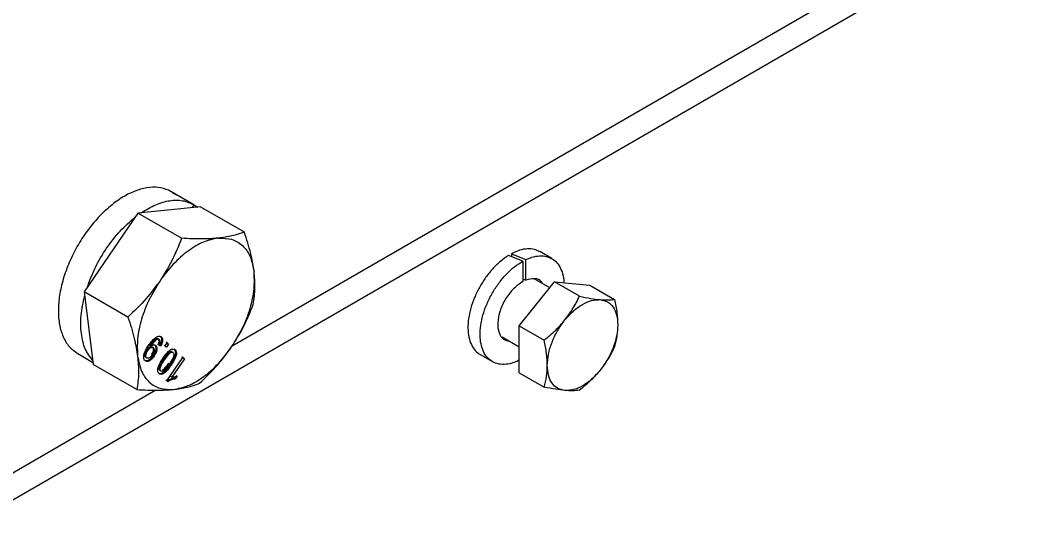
# Model space of a CAD drawing. Header units: millimetres. Extents: x 1293 to 41893, y 1011 to 26911.
# Drawn here: x 6624.5 to 6744.7, y 21828 to 21890.2 of the extents above; entities that cross this region are included whole.
import ezdxf

# ---------------------------------------------------------------- set-up
doc = ezdxf.new("R2010")
doc.units = ezdxf.units.MM
doc.header["$LTSCALE"] = 50
doc.layers.add('MAQUINAS', color=11, linetype='Continuous')

msp = doc.modelspace()

# ---------------------------------------------------------------- linework, layer by layer
at = {"layer": 'MAQUINAS', "linetype": 'Continuous', "lineweight": 25}
for p, q in [((6900.3540004, 21992.2096036), (6471.7441187, 21744.7783856)), ((6728.0509321, 21896.0067919), (6650.046661, 21850.9758847)), ((6645.4390659, 21867.9868899), (6642.3876144, 21869.7293682)), ((6642.8716778, 21869.4631475), (6643.3371712, 21869.1871403)), ((6646.2505329, 21867.7423205), (6638.7023194, 21866.9796757)), ((6645.4390659, 21867.9868899), (6645.2422486, 21867.640447)), ((6645.4195025, 21867.952454), (6645.8947279, 21867.6706764)), ((6646.2505329, 21867.7423205), (6651.5115271, 21864.7052132)), ((6638.7023194, 21866.9796757), (6632.232224, 21857.4933699)), ((6643.9633136, 21863.9425684), (6638.7023194, 21866.9796757)), ((6688.5473174, 21861.4942169), (6687.0859634, 21862.3378386)), ((6685.0462174, 21861.1836468), (6683.3271873, 21861.8754627)), ((6683.7019539, 21862.0912418), (6683.7019539, 21861.7246396)), ((6683.7019539, 21862.0912418), (6685.420984, 21861.3773438)), ((6685.0462174, 21861.1836468), (6685.0462174, 21858.7280912)), ((6685.420984, 21858.9052172), (6685.420984, 21861.3773438)), ((6685.0323353, 21859.0696944), (6685.420984, 21858.9052172)), ((6688.3023565, 21857.9907239), (6686.43694, 21859.0676059)), ((6684.6299108, 21853.4222363), (6688.8725515, 21858.700041)), ((6691.8688705, 21856.9703029), (6688.8725515, 21858.700041)), ((6688.8725515, 21858.700041), (6693.1151922, 21858.320685)), ((6693.1151922, 21858.320685), (6696.1115111, 21856.5909468)), ((6637.4932182, 21854.4562626), (6632.232224, 21857.4933699)), ((6632.232224, 21857.4933699), (6633.3103422, 21848.7697087)), ((6684.6299108, 21853.4222363), (6687.6262298, 21851.6924982)), ((6684.6299108, 21847.7650756), (6684.6299108, 21853.4222363)), ((6641.1758808, 21851.7935988), (6641.0580296, 21851.8616329)), ((6641.2910464, 21851.7348895), (6641.1731952, 21851.8029235)), ((6641.5222099, 21852.0504897), (6641.4043587, 21852.1185237)), ((6682.5616884, 21852.067387), (6684.6299108, 21850.8734276)), ((6639.761996, 21850.500094), (6639.8798472, 21850.43206)), ((6640.1804608, 21851.115758), (6640.1344548, 21851.0461844)), ((6640.1344548, 21851.0461844), (6640.2280548, 21851.0985166)), ((6640.2523059, 21850.9781504), (6640.1344548, 21851.0461844)), ((6640.2983119, 21851.047724), (6640.1804608, 21851.115758)), ((6640.2983119, 21851.047724), (6640.2523059, 21850.9781504)), ((6640.3995444, 21850.8273786), (6640.2816933, 21850.8954126)), ((6640.5620085, 21850.762124), (6640.4441573, 21850.8301581)), ((6640.8411038, 21851.0334892), (6640.7232527, 21851.1015232)), ((6641.2242629, 21851.0912756), (6641.1064117, 21851.1593096)), ((6641.4382233, 21850.9525877), (6641.2242629, 21851.0912756)), ((6641.4382233, 21850.9525877), (6641.3203721, 21851.0206217)), ((6641.8447484, 21851.0656235), (6641.9625995, 21850.9975895)), ((6641.9625995, 21850.9975895), (6642.2085991, 21851.3582685)), ((6642.15196, 21850.8228337), (6641.9625995, 21850.9975895)), ((6642.15196, 21850.8228337), (6642.0341088, 21850.8908677)), ((6642.2085991, 21851.3582685), (6642.090748, 21851.4263025)), ((6642.3979595, 21851.1835127), (6642.15196, 21850.8228337)), ((6642.1915515, 21851.3332736), (6642.2801084, 21851.2515467)), ((6642.2085991, 21851.3582685), (6642.3979595, 21851.1835127)), ((6642.3979595, 21851.1835127), (6642.2801084, 21851.2515467)), ((6642.8355211, 21850.245452), (6642.71767, 21850.3134861)), ((6643.06215, 21850.5885914), (6643.1800012, 21850.5205574)), ((6631.4466997, 21850.0692521), (6633.2805741, 21849.0105789)), ((6639.553072, 21849.2248819), (6639.4352209, 21849.2929159)), ((6639.6276247, 21849.6442864), (6639.7454759, 21849.5762524)), ((6639.9123501, 21849.5146238), (6639.9159409, 21849.5125509)), ((6640.3485273, 21850.0028775), (6640.4663784, 21849.9348435)), ((6640.6426701, 21849.7409267), (6640.5248189, 21849.8089607)), ((6642.1834066, 21846.7974147), (6644.1022033, 21849.6107106)), ((6644.2915637, 21849.4359548), (6642.7963475, 21847.243703)), ((6642.8407504, 21850.2639804), (6642.9586015, 21850.1959464)), ((6643.3250185, 21849.9450273), (6643.2071673, 21850.0130613)), ((6644.1022033, 21849.6107106), (6643.9843522, 21849.6787446)), ((6644.0851556, 21849.5857157), (6644.1737126, 21849.5039888)), ((6644.1022033, 21849.6107106), (6644.2915637, 21849.4359548)), ((6644.2915637, 21849.4359548), (6644.1737126, 21849.5039888)), ((6679.9298784, 21849.9417926), (6681.3912324, 21849.0981709)), ((6638.5713364, 21845.7326014), (6633.3103422, 21848.7697087)), ((6641.3422241, 21848.0619274), (6641.4600753, 21847.9938933)), ((6641.7879927, 21848.005322), (6641.6701416, 21848.073356)), ((6642.3744923, 21848.9017759), (6642.4923435, 21848.8337419)), ((6642.6824726, 21848.6601132), (6642.5646215, 21848.7281472)), ((6641.2366045, 21847.6711937), (6641.1187534, 21847.7392277)), ((6641.2897748, 21847.6444366), (6641.3954085, 21847.5834556)), ((6642.1834066, 21846.7974147), (6642.0655555, 21846.8654487)), ((6642.3053074, 21846.6849157), (6642.1834066, 21846.7974147)), ((6642.7963475, 21847.243703), (6642.6784964, 21847.311737)), ((6642.7963475, 21847.243703), (6643.4200958, 21847.3439234)), ((6643.2356269, 21847.314284), (6643.0754638, 21847.0794565)), ((6643.1933149, 21847.0114225), (6643.0754638, 21847.0794565)), ((6643.4200958, 21847.3439234), (6643.1933149, 21847.0114225)), ((6643.4200958, 21847.3439234), (6643.3022447, 21847.4119574)), ((6684.6299108, 21847.7650756), (6687.6262298, 21846.0353375)), ((6640.8410958, 21845.661625), (6569.9078925, 21804.7127584))]:
    msp.add_line(p, q, dxfattribs=at)
for points, knots in [([(6642.3876144, 21869.7293682), (6641.9857122, 21869.8686881), (6641.1819077, 21870.147328), (6639.7693443, 21870.0796523), (6638.2702635, 21869.6548095), (6636.7226416, 21868.8549437), (6635.1892062, 21867.7190115), (6633.7260089, 21866.2870743), (6632.3881204, 21864.6133341), (6631.2254864, 21862.7602186), (6630.2816059, 21860.7970661), (6629.5918041, 21858.7973387), (6629.1817656, 21856.8356314), (6629.0672567, 21854.9860488), (6629.2509503, 21853.3150106), (6629.731984, 21851.8952936), (6630.4547823, 21850.7653334), (6631.1275991, 21850.3032148), (6631.4533089, 21850.0795038)], [0, 0, 0, 0, 0.0627417298, 0.1254834597, 0.1882251895, 0.2509669194, 0.3137086492, 0.3764503791, 0.4391921089, 0.5019338388, 0.5646755686, 0.6274172985, 0.6901590283, 0.7529007582, 0.815642488, 0.8783842179, 0.9411259477, 1, 1, 1, 1]), ([(6643.9633136, 21863.9425684), (6643.5863622, 21863.0047084), (6642.8788324, 21861.2443645), (6641.8435447, 21859.6021246), (6641.3598282, 21858.8348223)], [0, 0, 0, 0, 0.5327709195, 1, 1, 1, 1]), ([(6648.3689826, 21863.9592976), (6647.7430747, 21863.9153404), (6646.4034577, 21863.8212596), (6644.8114754, 21863.9004031), (6643.9633136, 21863.9425684)], [0, 0, 0, 0, 0.4672290805, 1, 1, 1, 1]), ([(6651.5115271, 21864.7052132), (6651.0403549, 21864.529747), (6650.1559745, 21864.2004006), (6648.938038, 21864.0360752), (6648.3689826, 21863.9592976)], [0, 0, 0, 0, 0.5327709195, 1, 1, 1, 1]), ([(6652.6821485, 21859.9787894), (6652.5683833, 21860.6857243), (6652.3248943, 21862.1987611), (6651.7942428, 21863.8340036), (6651.5115271, 21864.7052132)], [0, 0, 0, 0, 0.46722908045, 1, 1, 1, 1]), ([(6687.0779714, 21862.3226488), (6686.8751755, 21862.426234), (6686.4337756, 21862.6516946), (6685.6118883, 21862.7030175), (6684.6815846, 21862.5502952), (6684.0284975, 21862.2442596), (6683.7019539, 21862.0912418)], [0, 0, 0, 0, 0.2207643644, 0.4805095762, 0.7402547881, 1, 1, 1, 1]), ([(6683.3271873, 21861.8754627), (6683.0007495, 21861.6522919), (6682.3478738, 21861.2059504), (6681.4139163, 21860.2886178), (6680.5580626, 21859.2310295), (6679.8130531, 21858.0532838), (6679.2066786, 21856.8048256), (6678.7617603, 21855.5311367), (6678.4949149, 21854.2802773), (6678.4164217, 21853.0995415), (6678.5282513, 21852.0315974), (6678.8298444, 21851.122766), (6679.2900219, 21850.3937999), (6679.7214503, 21850.0933145), (6679.932716, 21849.9461702)], [0, 0, 0, 0, 0.0836149179, 0.1672298359, 0.2508447538, 0.3344596717, 0.4180745897, 0.5016895076, 0.5853044255, 0.6689193435, 0.7525342614, 0.8361491794, 0.9197640973, 1, 1, 1, 1]), ([(6684.6299108, 21849.277564), (6684.3292793, 21849.1423362), (6683.7028607, 21848.8605652), (6682.7988045, 21848.7268772), (6681.9510441, 21848.8166038), (6681.2169014, 21849.1547636), (6680.6234945, 21849.7220056), (6680.1932106, 21850.4988255), (6679.9421671, 21851.4555913), (6679.8797942, 21852.5565215), (6680.0084304, 21853.7602711), (6680.3232484, 21855.0216442), (6680.8124342, 21856.2934026), (6681.4576233, 21857.5274303), (6682.2346206, 21858.6788581), (6683.1141947, 21859.6990828), (6684.0635978, 21860.5699299), (6684.7186776, 21860.9790745), (6685.0462174, 21861.1836468)], [0, 0, 0, 0, 0.0579537503, 0.1207568336, 0.1835599169, 0.2463630002, 0.3091660836, 0.3719691669, 0.4347722502, 0.4975753335, 0.5603784168, 0.6231815001, 0.6859845834, 0.7487876667, 0.8115907501, 0.8743938334, 0.9371969167, 1, 1, 1, 1]), ([(6685.420984, 21861.3773438), (6685.745338, 21861.5097013), (6686.3940458, 21861.7744163), (6687.3090241, 21861.8671627), (6688.1376838, 21861.7298579), (6688.8460722, 21861.3460562), (6689.4129104, 21860.7388009), (6689.7985497, 21859.9179251), (6689.9948633, 21859.1875297), (6689.997983, 21858.7052341), (6689.9986679, 21858.5993492)], [0, 0, 0, 0, 0.13733808461, 0.27467616922, 0.41201425383, 0.54935233844, 0.68669042305, 0.82402850766, 0.96136659227, 1, 1, 1, 1]), ([(6652.5896453, 21855.981552), (6652.6839193, 21856.6351301), (6652.8608696, 21857.8618827), (6652.739061, 21859.3046749), (6652.6821485, 21859.9787894)], [0, 0, 0, 0, 0.5327709195, 1, 1, 1, 1]), ([(6641.3598282, 21858.8348223), (6640.8192591, 21858.1003404), (6639.662291, 21856.5283451), (6638.2471593, 21855.1764911), (6637.4932182, 21854.4562626)], [0, 0, 0, 0, 0.4672290805, 1, 1, 1, 1]), ([(6685.0462174, 21858.7280912), (6684.6690132, 21858.4729086), (6683.9146048, 21857.9625433), (6682.9339865, 21856.6725436), (6682.2522378, 21855.218691), (6681.9652251, 21853.76163), (6682.1254697, 21852.5496926), (6682.6241444, 21851.7460009), (6683.1680892, 21851.632083), (6683.3997985, 21851.5835563)], [0, 0, 0, 0, 0.148321782, 0.296643564, 0.444965346, 0.5932871281, 0.7416089101, 0.8899306921, 1, 1, 1, 1]), ([(6687.4161914, 21858.5022961), (6687.3830981, 21858.5674846), (6687.1952107, 21858.9375933), (6686.498137, 21859.1707876), (6685.780035, 21858.9937407), (6685.420984, 21858.9052172)], [0, 0, 0, 0, 0.096571361, 0.5482856805, 1, 1, 1, 1]), ([(6690.1264875, 21854.1126446), (6690.4511277, 21854.5487715), (6691.1326968, 21855.4644024), (6691.6158496, 21856.452729), (6691.8688705, 21856.9703029)], [0, 0, 0, 0, 0.476312925, 1, 1, 1, 1]), ([(6691.8688705, 21856.9703029), (6692.3446122, 21856.8734347), (6693.2530587, 21856.6884613), (6694.0090431, 21856.6027123), (6694.3691282, 21856.561869)], [0, 0, 0, 0, 0.523687075, 1, 1, 1, 1]), ([(6694.3691282, 21856.561869), (6694.6937684, 21856.5414875), (6695.3753375, 21856.4986976), (6695.8584903, 21856.559241), (6696.1115111, 21856.5909468)], [0, 0, 0, 0, 0.476312925, 1, 1, 1, 1]), ([(6696.1115111, 21856.5909468), (6696.2228716, 21856.0407918), (6696.4355184, 21854.9902502), (6696.4727261, 21854.0103498), (6696.4904485, 21853.5436106)], [0, 0, 0, 0, 0.523687075, 1, 1, 1, 1]), ([(6649.9861599, 21850.8738059), (6650.4698764, 21851.6411082), (6651.5051641, 21853.2833481), (6652.2126939, 21855.043692), (6652.5896453, 21855.981552)], [0, 0, 0, 0, 0.4672290805, 1, 1, 1, 1]), ([(6637.4932182, 21854.4562626), (6637.7759339, 21853.585053), (6638.3065854, 21851.9498105), (6638.5500744, 21850.4367737), (6638.6638396, 21849.7298388)], [0, 0, 0, 0, 0.5327709195, 1, 1, 1, 1]), ([(6687.6262298, 21851.6924982), (6688.1019715, 21852.081498), (6689.010418, 21852.8243078), (6689.7664024, 21853.6969797), (6690.1264875, 21854.1126446)], [0, 0, 0, 0, 0.523687075, 1, 1, 1, 1]), ([(6696.4904485, 21853.5436106), (6696.4727261, 21853.0973333), (6696.4355184, 21852.1603919), (6696.2228716, 21851.3553672), (6696.1115111, 21850.9337862)], [0, 0, 0, 0, 0.476312925, 1, 1, 1, 1]), ([(6639.9795362, 21851.0306135), (6640.09717, 21851.1975998), (6640.3320376, 21851.5310049), (6640.6743653, 21851.8978969), (6640.967289, 21852.0941738), (6641.1830198, 21852.165933), (6641.3773498, 21852.1569232), (6641.4739096, 21852.0859775), (6641.5222099, 21852.0504897)], [0, 0, 0, 0, 0.2504849429, 0.5001185141, 0.6278991852, 0.7500923696, 0.8749936752, 1, 1, 1, 1]), ([(6641.1731952, 21851.8029235), (6641.141934, 21851.8250893), (6641.0794375, 21851.8694022), (6640.9515856, 21851.8679285), (6640.8112987, 21851.8120041), (6640.5361129, 21851.5820369), (6640.338467, 21851.3229126), (6640.1804608, 21851.115758)], [0, 0, 0, 0, 0.1252073258, 0.2503100191, 0.3753386279, 0.5006201474, 1, 1, 1, 1]), ([(6641.2910464, 21851.7348895), (6641.2597851, 21851.7570552), (6641.1972887, 21851.8013682), (6641.0694367, 21851.7998945), (6640.9291498, 21851.7439701), (6640.6539641, 21851.5140029), (6640.4563182, 21851.2548786), (6640.2983119, 21851.047724)], [0, 0, 0, 0, 0.1252073258, 0.2503100191, 0.3753386279, 0.5006201474, 1, 1, 1, 1]), ([(6641.1064117, 21851.1593096), (6641.1411709, 21851.2270565), (6641.2038853, 21851.3492895), (6641.2507896, 21851.5094002), (6641.2563072, 21851.6193119), (6641.2395986, 21851.7217617), (6641.1997253, 21851.7704971), (6641.1731952, 21851.8029235)], [0, 0, 0, 0, 0.2770742738, 0.4999140274, 0.6248342849, 0.7503808481, 1, 1, 1, 1]), ([(6641.2242629, 21851.0912756), (6641.2589844, 21851.1589755), (6641.3216916, 21851.2812419), (6641.368511, 21851.4410651), (6641.3743696, 21851.5514809), (6641.360845, 21851.6271197), (6641.3336003, 21851.690606), (6641.3052304, 21851.720129), (6641.2910464, 21851.7348895)], [0, 0, 0, 0, 0.27647679928, 0.49931795983, 0.62371842822, 0.74949618787, 0.87475616277, 1, 1, 1, 1]), ([(6641.4043587, 21852.1185237), (6641.4510133, 21852.063511), (6641.5212131, 21851.980735), (6641.5570317, 21851.8090938), (6641.5572262, 21851.6143901), (6641.4898685, 21851.3364908), (6641.3769303, 21851.1260222), (6641.3203721, 21851.0206217)], [0, 0, 0, 0, 0.2498591948, 0.3759561592, 0.5004815934, 0.749846529, 1, 1, 1, 1]), ([(6641.5222099, 21852.0504897), (6641.5688667, 21851.9954788), (6641.6390255, 21851.9127578), (6641.6748644, 21851.7411436), (6641.6751085, 21851.5464637), (6641.6077179, 21851.2684561), (6641.4947809, 21851.0579879), (6641.4382233, 21850.9525877)], [0, 0, 0, 0, 0.2498594906, 0.3757183909, 0.500481002, 0.7498462328, 1, 1, 1, 1]), ([(6688.0051672, 21848.6451619), (6687.9874447, 21849.1119012), (6687.9502371, 21850.0918016), (6687.7375902, 21851.1423431), (6687.6262298, 21851.6924982)], [0, 0, 0, 0, 0.476312925, 1, 1, 1, 1]), ([(6639.553072, 21849.2248819), (6639.516007, 21849.2679386), (6639.4418882, 21849.3540392), (6639.3927759, 21849.5534062), (6639.3918908, 21849.7856755), (6639.465201, 21850.1272206), (6639.6683095, 21850.5615567), (6639.875616, 21850.873993), (6639.9795362, 21851.0306135)], [0, 0, 0, 0, 0.1250635897, 0.25008955759, 0.37511000523, 0.50016939956, 0.74944095238, 1, 1, 1, 1]), ([(6639.6276247, 21849.6442864), (6639.5929901, 21849.6880986), (6639.541272, 21849.7535211), (6639.5273236, 21849.8955127), (6639.5395804, 21850.0135844), (6639.5720273, 21850.1389379), (6639.6388647, 21850.3063436), (6639.7128702, 21850.4227932), (6639.761996, 21850.500094)], [0, 0, 0, 0, 0.249017166, 0.3718446562, 0.4993648037, 0.6232259432, 0.7498923764, 1, 1, 1, 1]), ([(6639.7454759, 21849.5762524), (6639.7108433, 21849.6200661), (6639.6590873, 21849.6855426), (6639.6451685, 21849.8275671), (6639.6574696, 21849.9457533), (6639.6899166, 21850.0710196), (6639.7567816, 21850.2384129), (6639.8307213, 21850.354759), (6639.8798472, 21850.43206)], [0, 0, 0, 0, 0.24901685056, 0.3721383925, 0.49936545582, 0.62356193351, 0.74989269326, 1, 1, 1, 1]), ([(6639.761996, 21850.500094), (6639.8155599, 21850.5727757), (6639.896538, 21850.6826562), (6640.0215681, 21850.7943883), (6640.1188635, 21850.8559524), (6640.2135739, 21850.8912465), (6640.3338682, 21850.9036532), (6640.3999786, 21850.8595982), (6640.4441573, 21850.8301581)], [0, 0, 0, 0, 0.24997660167, 0.37791512868, 0.50034202129, 0.62710640099, 0.75081098206, 1, 1, 1, 1]), ([(6639.8798472, 21850.43206), (6639.933411, 21850.5047408), (6640.0144548, 21850.6147092), (6640.1394999, 21850.7264205), (6640.2368809, 21850.7880024), (6640.3315141, 21850.8232337), (6640.4517815, 21850.8355807), (6640.5178301, 21850.7915651), (6640.5620085, 21850.762124)], [0, 0, 0, 0, 0.24997649069, 0.37822216717, 0.50034233219, 0.62745243067, 0.75081109269, 1, 1, 1, 1]), ([(6640.2523059, 21850.9781504), (6640.3078133, 21851.0126936), (6640.4191769, 21851.0819971), (6640.5806028, 21851.1195339), (6640.7298218, 21851.1139498), (6640.8040652, 21851.0602694), (6640.8411038, 21851.0334892)], [0, 0, 0, 0, 0.2489431768, 0.4994502947, 0.7502849385, 1, 1, 1, 1]), ([(6640.4441573, 21850.8301581), (6640.4791904, 21850.7885876), (6640.5316344, 21850.7263571), (6640.5548112, 21850.5941389), (6640.5505318, 21850.481681), (6640.5256724, 21850.3604071), (6640.4678473, 21850.1951116), (6640.3961269, 21850.0795643), (6640.3485273, 21850.0028775)], [0, 0, 0, 0, 0.2495203093, 0.3735284255, 0.4998883672, 0.623789863, 0.7503156792, 1, 1, 1, 1]), ([(6640.5620085, 21850.762124), (6640.5970414, 21850.7205535), (6640.6495305, 21850.6582692), (6640.6726676, 21850.5260094), (6640.6683596, 21850.413453), (6640.6434891, 21850.2922687), (6640.5856437, 21850.1269839), (6640.5139795, 21850.0115304), (6640.4663784, 21849.9348435)], [0, 0, 0, 0, 0.2495205461, 0.3738507837, 0.4998887841, 0.6240955932, 0.7503154422, 1, 1, 1, 1]), ([(6640.7232527, 21851.1015232), (6640.7375133, 21851.0871081), (6640.7660356, 21851.0582768), (6640.8124301, 21850.9866295), (6640.8520271, 21850.8769098), (6640.8666371, 21850.7172174), (6640.849769, 21850.5400634), (6640.8043097, 21850.352889), (6640.7082285, 21850.1009317), (6640.5980609, 21849.9255551), (6640.5248189, 21849.8089607)], [0, 0, 0, 0, 0.0626107389, 0.1252263593, 0.2501941382, 0.3735862588, 0.5002863049, 0.6245798583, 0.750412027, 1, 1, 1, 1]), ([(6640.8411038, 21851.0334892), (6640.8685806, 21851.0030853), (6640.9235155, 21850.942298), (6640.9695393, 21850.8085111), (6640.9845737, 21850.6494055), (6640.9676337, 21850.472207), (6640.9222021, 21850.2849766), (6640.82614, 21850.0329948), (6640.7159106, 21849.8575191), (6640.6426701, 21849.7409267)], [0, 0, 0, 0, 0.1250740585, 0.2500636243, 0.3732612247, 0.5001992382, 0.6242961009, 0.7503685137, 1, 1, 1, 1]), ([(6641.7356705, 21849.5338921), (6641.8463099, 21849.6908302), (6642.0673216, 21850.0043277), (6642.3836655, 21850.3529771), (6642.6567473, 21850.5545329), (6642.8625168, 21850.6354194), (6643.0452518, 21850.6224973), (6643.1350563, 21850.5545588), (6643.1800012, 21850.5205574)], [0, 0, 0, 0, 0.2504758129, 0.50034735438, 0.62576834083, 0.75017618309, 0.87496969665, 1, 1, 1, 1]), ([(6641.8064111, 21849.4260432), (6641.9645514, 21849.6544324), (6642.1622587, 21849.9399648), (6642.4440694, 21850.2147859), (6642.5930099, 21850.2969256), (6642.7378807, 21850.3287953), (6642.8064704, 21850.2855791), (6642.8407504, 21850.2639804)], [0, 0, 0, 0, 0.5004095025, 0.6256126137, 0.7505796735, 0.875343692, 1, 1, 1, 1]), ([(6643.06215, 21850.5885914), (6643.1175186, 21850.5210205), (6643.2006775, 21850.4195347), (6643.2294378, 21850.2000299), (6643.214591, 21850.0753855), (6643.2071673, 21850.0130613)], [0, 0, 0, 0, 0.4990363131, 0.7495101716, 1, 1, 1, 1]), ([(6643.1800012, 21850.5205574), (6643.2358498, 21850.4532106), (6643.3197297, 21850.3520613), (6643.3419441, 21850.1586176), (6643.3392232, 21850.0397756), (6643.3297533, 21849.9766097), (6643.3250185, 21849.9450273)], [0, 0, 0, 0, 0.4987953461, 0.7491482596, 0.8745764119, 1, 1, 1, 1]), ([(6646.1195499, 21846.4952461), (6646.8734909, 21847.2154747), (6648.2886227, 21848.5673287), (6649.4455908, 21850.139324), (6649.9861599, 21850.8738059)], [0, 0, 0, 0, 0.5327709195, 1, 1, 1, 1]), ([(6696.1115111, 21850.9337862), (6695.8584903, 21850.4162123), (6695.3753375, 21849.4278857), (6694.6937684, 21848.5122548), (6694.3691282, 21848.0761279)], [0, 0, 0, 0, 0.52368707497, 1, 1, 1, 1]), ([(6638.6638396, 21849.7298388), (6638.7207521, 21849.0557243), (6638.8425608, 21847.6129321), (6638.6656104, 21846.3861795), (6638.5713364, 21845.7326014)], [0, 0, 0, 0, 0.4672290805, 1, 1, 1, 1]), ([(6640.6426701, 21849.7409267), (6640.5569704, 21849.6255291), (6640.4278549, 21849.4516706), (6640.2270638, 21849.2807754), (6640.0722674, 21849.18637), (6639.921329, 21849.1311666), (6639.7294211, 21849.1093883), (6639.6237254, 21849.17861), (6639.553072, 21849.2248819)], [0, 0, 0, 0, 0.2498688585, 0.3764535287, 0.5003476657, 0.6272386366, 0.7508240847, 1, 1, 1, 1]), ([(6640.5248189, 21849.8089607), (6640.4391366, 21849.693604), (6640.3099784, 21849.5197146), (6640.1090495, 21849.3485627), (6639.9545445, 21849.2550022), (6639.8022498, 21849.1965833), (6639.709572, 21849.1937075), (6639.6639263, 21849.1922911)], [0, 0, 0, 0, 0.33279265821, 0.50165410862, 0.66639812723, 0.83569416198, 1, 1, 1, 1]), ([(6640.4663784, 21849.9348435), (6640.4099867, 21849.8587221), (6640.2973517, 21849.7066799), (6640.1238905, 21849.5759679), (6639.9903107, 21849.5201841), (6639.8623582, 21849.5019167), (6639.7924987, 21849.5463464), (6639.7454759, 21849.5762524)], [0, 0, 0, 0, 0.25025039885, 0.49984175183, 0.62957629762, 0.75066535386, 1, 1, 1, 1]), ([(6641.2366045, 21847.6711937), (6641.1982738, 21847.7149295), (6641.1216439, 21847.8023653), (6641.0694525, 21848.0062941), (6641.0862204, 21848.2566077), (6641.2612509, 21848.7918284), (6641.5249476, 21849.2042898), (6641.7356705, 21849.5338921)], [0, 0, 0, 0, 0.12537334802, 0.25064373861, 0.37569751501, 0.50111317472, 1, 1, 1, 1]), ([(6641.3422241, 21848.0619274), (6641.3157009, 21848.0952484), (6641.2626558, 21848.161889), (6641.2546851, 21848.3330709), (6641.2911622, 21848.5214127), (6641.4554242, 21848.9042465), (6641.6504293, 21849.194152), (6641.8064111, 21849.4260432)], [0, 0, 0, 0, 0.1247447425, 0.2494837578, 0.3744708184, 0.4996480989, 1, 1, 1, 1]), ([(6641.4600753, 21847.9938933), (6641.4335521, 21848.0272144), (6641.3805069, 21848.093855), (6641.3725363, 21848.2650369), (6641.4090133, 21848.4533786), (6641.5732753, 21848.8362125), (6641.7682804, 21849.126118), (6641.9242622, 21849.3580092)], [0, 0, 0, 0, 0.1247447425, 0.2494837578, 0.3744708184, 0.4996480989, 1, 1, 1, 1]), ([(6641.9242622, 21849.3580092), (6642.0824025, 21849.5863984), (6642.2801098, 21849.8719308), (6642.5619206, 21850.1467519), (6642.710861, 21850.2288916), (6642.8557318, 21850.2607613), (6642.9243215, 21850.2175451), (6642.9586015, 21850.1959464)], [0, 0, 0, 0, 0.5004095025, 0.6256126137, 0.7505796735, 0.875343692, 1, 1, 1, 1]), ([(6642.9586015, 21850.1959464), (6642.9847438, 21850.1622539), (6643.0370427, 21850.0948504), (6643.0421577, 21849.9226756), (6643.0083326, 21849.7356142), (6642.8413532, 21849.3536728), (6642.6474432, 21849.0647989), (6642.4923435, 21848.8337419)], [0, 0, 0, 0, 0.1246963828, 0.2494616582, 0.3744323466, 0.4996371137, 1, 1, 1, 1]), ([(6643.2071673, 21850.0130613), (6643.1756265, 21849.9018273), (6643.1124987, 21849.6791969), (6642.8966185, 21849.2384212), (6642.6974146, 21848.9322481), (6642.5646215, 21848.7281472)], [0, 0, 0, 0, 0.249753552, 0.499871473, 1, 1, 1, 1]), ([(6643.3250185, 21849.9450273), (6643.2934776, 21849.8337932), (6643.2303498, 21849.6111629), (6643.0144697, 21849.1703872), (6642.8152657, 21848.864214), (6642.6824726, 21848.6601132)], [0, 0, 0, 0, 0.249753552, 0.499871473, 1, 1, 1, 1]), ([(6642.6824726, 21848.6601132), (6642.5716938, 21848.5030956), (6642.3504094, 21848.1894476), (6642.0312513, 21847.8366108), (6641.7572338, 21847.6360363), (6641.5520502, 21847.5578413), (6641.3716949, 21847.569527), (6641.2816644, 21847.6372824), (6641.2366045, 21847.6711937)], [0, 0, 0, 0, 0.2504817087, 0.5003455958, 0.6317049056, 0.7502211388, 0.8749866995, 1, 1, 1, 1]), ([(6642.5646215, 21848.7281472), (6642.4538863, 21848.5712241), (6642.2326891, 21848.257765), (6641.9128997, 21847.9036468), (6641.6400305, 21847.705615), (6641.4432094, 21847.6250923), (6641.3402085, 21847.6424516), (6641.2920803, 21847.6505629)], [0, 0, 0, 0, 0.29329400479, 0.58586458995, 0.73986546085, 0.87844956843, 1, 1, 1, 1]), ([(6641.4235594, 21848.0185506), (6641.4180049, 21848.0191476), (6641.3989248, 21848.0211982), (6641.3722053, 21848.037455), (6641.3522181, 21848.0537697), (6641.3422241, 21848.0619274)], [0, 0, 0, 0, 0.1703505147, 0.5851620533, 1, 1, 1, 1]), ([(6641.7879927, 21848.005322), (6641.7565287, 21847.9884728), (6641.693621, 21847.9547851), (6641.6031012, 21847.9363334), (6641.5217524, 21847.9468589), (6641.4806368, 21847.9782133), (6641.4600753, 21847.9938933)], [0, 0, 0, 0, 0.2501584562, 0.5001555724, 0.7500324303, 1, 1, 1, 1]), ([(6642.3744923, 21848.9017759), (6642.2664894, 21848.7486196), (6642.1044944, 21848.5188984), (6641.8671321, 21848.2341789), (6641.7357474, 21848.1269166), (6641.6701416, 21848.073356)], [0, 0, 0, 0, 0.5003723119, 0.7505151407, 1, 1, 1, 1]), ([(6642.4923435, 21848.8337419), (6642.3843406, 21848.6805856), (6642.2223456, 21848.4508644), (6641.9849833, 21848.1661449), (6641.8535986, 21848.0588826), (6641.7879927, 21848.005322)], [0, 0, 0, 0, 0.5003723119, 0.7505151407, 1, 1, 1, 1]), ([(6687.6262298, 21846.0353375), (6687.7375902, 21846.4569185), (6687.9502371, 21847.2619432), (6687.9874447, 21848.1988846), (6688.0051672, 21848.6451619)], [0, 0, 0, 0, 0.523687075, 1, 1, 1, 1]), ([(6694.3691282, 21848.0761279), (6694.0090431, 21847.660463), (6693.2530587, 21846.7877911), (6692.3446122, 21846.0449813), (6691.8688705, 21845.6559815)], [0, 0, 0, 0, 0.476312925, 1, 1, 1, 1]), ([(6643.0754638, 21847.0794565), (6642.9334204, 21847.068126), (6642.6498247, 21847.045504), (6642.3414011, 21846.8503552), (6642.1874562, 21846.7529497)], [0, 0, 0, 0, 0.5008657323, 1, 1, 1, 1]), ([(6643.1933149, 21847.0114225), (6643.0512716, 21847.0000919), (6642.7676759, 21846.97747), (6642.4592522, 21846.7823212), (6642.3053074, 21846.6849157)], [0, 0, 0, 0, 0.5008657323, 1, 1, 1, 1]), ([(6638.5713364, 21845.7326014), (6639.4194983, 21845.6904361), (6641.0114805, 21845.6112926), (6642.3510975, 21845.7053734), (6642.9770055, 21845.7493306)], [0, 0, 0, 0, 0.5327709195, 1, 1, 1, 1]), ([(6642.9770055, 21845.7493306), (6643.5460608, 21845.8261082), (6644.7639973, 21845.9904336), (6645.6483777, 21846.31978), (6646.1195499, 21846.4952461)], [0, 0, 0, 0, 0.4672290805, 1, 1, 1, 1]), ([(6690.1264875, 21845.6269036), (6689.7664024, 21845.6677469), (6689.010418, 21845.7534959), (6688.1019715, 21845.9384693), (6687.6262298, 21846.0353375)], [0, 0, 0, 0, 0.476312925, 1, 1, 1, 1]), ([(6691.8688705, 21845.6559815), (6691.6158496, 21845.6242756), (6691.1326968, 21845.5637322), (6690.4511277, 21845.6065222), (6690.1264875, 21845.6269036)], [0, 0, 0, 0, 0.523687075, 1, 1, 1, 1])]:
    msp.add_open_spline(points, degree=3, knots=knots, dxfattribs=at)
for points in [[(6639.0978599, 21867.0196398), (6639.680639, 21867.371464), (6640.8461973, 21868.0751125), (6642.5474607, 21868.5402167), (6644.1333515, 21868.5765156), (6645.0038277, 21868.1834318), (6645.4390659, 21867.9868899)], [(6632.5712691, 21857.9904701), (6632.8790911, 21858.8091116), (6633.4947351, 21860.4463946), (6634.884867, 21862.7740089), (6636.5172999, 21864.87801), (6637.7479495, 21865.9477204), (6638.3632743, 21866.4825755)], [(6648.3689826, 21863.9592976), (6647.7803634, 21863.8415387), (6646.6031251, 21863.6060209), (6644.7299168, 21862.4852832), (6642.9131057, 21860.9082043), (6641.8775874, 21859.5259497), (6641.3598282, 21858.8348223)], [(6648.3689826, 21863.9592976), (6648.9220198, 21863.9568876), (6650.028094, 21863.9520676), (6651.3326702, 21863.152402), (6652.298791, 21861.8565006), (6652.5543626, 21860.6046932), (6652.6821485, 21859.9787894)], [(6649.9861599, 21850.8738059), (6650.4469932, 21851.6174686), (6651.3686599, 21853.1047939), (6652.2757475, 21855.5214329), (6652.7879824, 21857.8981774), (6652.7174264, 21859.2852521), (6652.6821485, 21859.9787894)], [(6641.3598282, 21858.8348223), (6640.8989949, 21858.0911597), (6639.9773281, 21856.6038344), (6639.0702406, 21854.1871953), (6638.5580057, 21851.8104508), (6638.6285616, 21850.4233762), (6638.6638396, 21849.7298388)], [(6633.2538468, 21849.2268449), (6632.9270791, 21849.6665144), (6632.2735436, 21850.5458534), (6631.8248404, 21852.4395839), (6631.7698908, 21854.6211923), (6632.1157765, 21856.2312199), (6632.2887194, 21857.0362337)], [(6690.1264875, 21854.1126446), (6690.4613329, 21854.491857), (6691.1310236, 21855.2502819), (6692.2478078, 21856.0429529), (6693.3645921, 21856.5396935), (6694.0342828, 21856.5544771), (6694.3691282, 21856.561869)], [(6694.3691282, 21856.561869), (6694.675976, 21856.4971001), (6695.2896718, 21856.3675624), (6695.9590317, 21855.7111135), (6696.406456, 21854.7785788), (6696.462451, 21853.9552667), (6696.4904485, 21853.5436106)], [(6688.0051672, 21848.6451619), (6688.0331647, 21849.0891432), (6688.0891597, 21849.9771058), (6688.5365839, 21851.4262256), (6689.2059439, 21852.855501), (6689.8196396, 21853.6935968), (6690.1264875, 21854.1126446)], [(6696.4904485, 21853.5436106), (6696.462451, 21853.0996293), (6696.406456, 21852.2116668), (6695.9590317, 21850.7625469), (6695.2896718, 21849.3332715), (6694.675976, 21848.4951758), (6694.3691282, 21848.0761279)], [(6642.9770055, 21845.7493306), (6643.5656246, 21845.8670896), (6644.742863, 21846.1026074), (6646.6160713, 21847.2233451), (6648.4328824, 21848.800424), (6649.4684007, 21850.1826786), (6649.9861599, 21850.8738059)], [(6638.6638396, 21849.7298388), (6638.7916254, 21849.1039351), (6639.0471971, 21847.8521276), (6640.0133179, 21846.5562263), (6641.3178941, 21845.7565607), (6642.4239683, 21845.7517406), (6642.9770055, 21845.7493306)], [(6690.1264875, 21845.6269036), (6689.8196396, 21845.6916724), (6689.2059439, 21845.8212101), (6688.5365839, 21846.477659), (6688.0891597, 21847.4101938), (6688.0331647, 21848.2335059), (6688.0051672, 21848.6451619)], [(6694.3691282, 21848.0761279), (6694.0342828, 21847.6969155), (6693.3645921, 21846.9384906), (6692.2478078, 21846.1458197), (6691.1310236, 21845.649079), (6690.4613329, 21845.6342954), (6690.1264875, 21845.6269036)]]:
    msp.add_open_spline(points, degree=3, dxfattribs=at)

doc.saveas('drawing.dxf')
